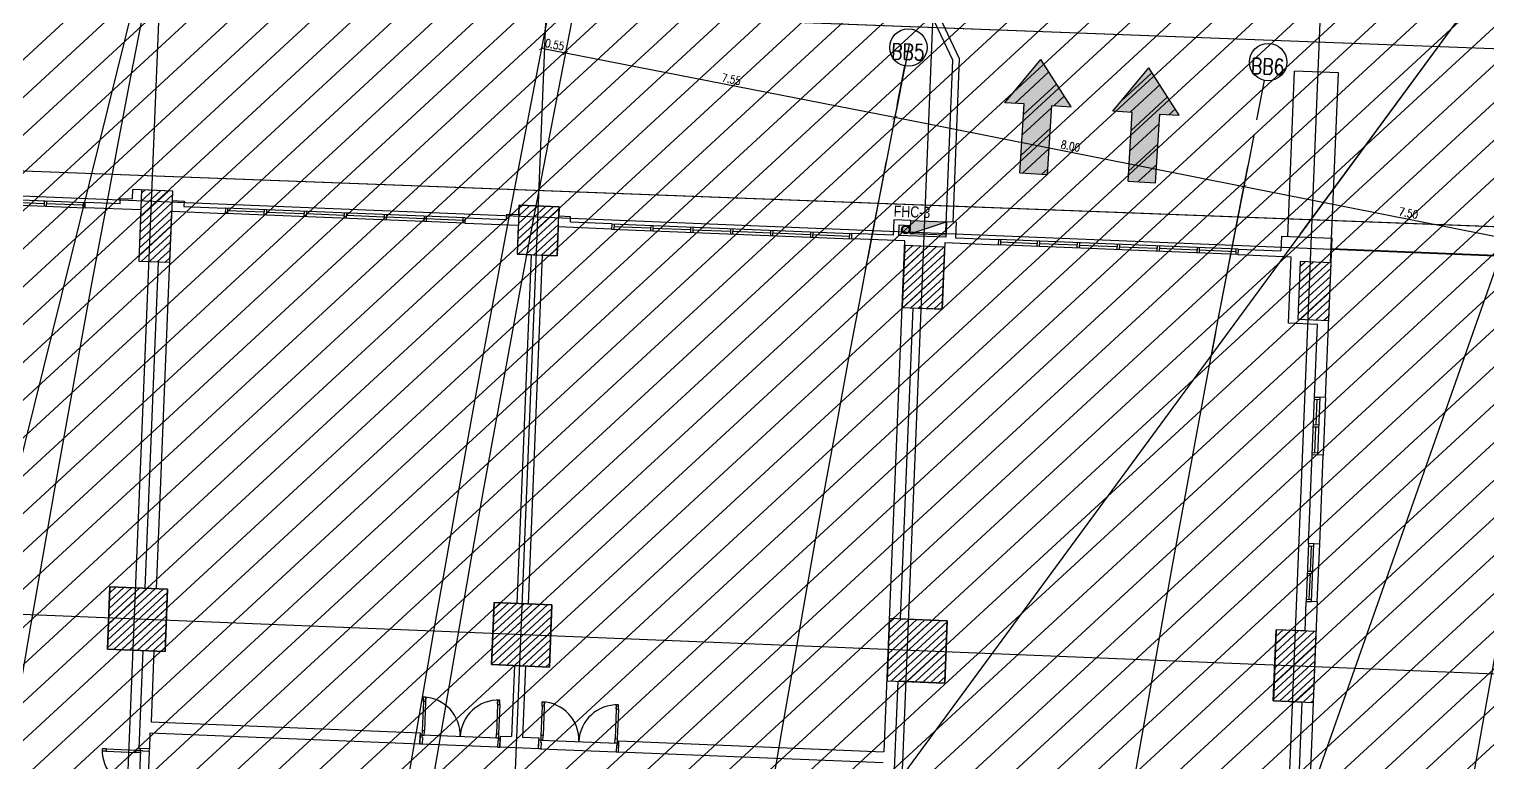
# Model space of a CAD drawing. Extents: x -678889171 to 586587, y -792238163 to 335485.
# Drawn here: x -678733608 to -678700801, y -791944754 to -791928249 of the extents above; entities that cross this region are included whole.
import ezdxf
from ezdxf.enums import TextEntityAlignment as Align

# ---------------------------------------------------------------- set-up
doc = ezdxf.new("R2010")
doc.units = 0
doc.header["$MEASUREMENT"] = 0
doc.layers.get('0').update_dxf_attribs({"color": 8})
for name, color, linetype in [('A-FLOR-PATT', 252, 'Continuous'), ('A-SITE-PATT', 252, 'Continuous'), ('A-WALL', 252, 'Continuous'), ('XR-Axis$0$A-GRID-LINE-OUT', 252, 'Continuous')]:
    doc.layers.add(name, color=color, linetype=linetype)
doc.layers.add('BASEMENT3 LAYOUT$0$HATCH2', color=252, linetype='Continuous', lineweight=15)
doc.styles.add('Ground floor Towers$0$$Bas01-Rname$0$EN-SC', font='swissc.ttf')
doc.styles.add('Ground floor Towers$0$$Bas01-Rname$0$EN-SCL', font='swisscl.ttf')
doc.styles.add('Ground floor Towers$0$04-Ground Floor$0$V2-lower ground$0$LEVEL  FOR LICENSE LOWER GR$0$$LG- LEVEL$0$AR-SR', font='sarb.shx')
doc.styles.add('MtXpl_Arial_Unicode_', font='ARIALUNI.ttf')
doc.styles.add('XR-Axis$0$MEDAD-E-TEXT', font='romans.shx', dxfattribs={"width": 0.8, "height": 1.8})
doc.styles.add('XR-Axis$0$MOD-E-TEXT', font='romans.shx', dxfattribs={"width": 0.8, "height": 1.8})

# ---------------------------------------------------------------- blocks, each defined once
blk = doc.blocks.new('A$C61C61320')
at = {"layer": 'BASEMENT3 LAYOUT$0$HATCH2'}
h = blk.add_hatch(dxfattribs=at)
h.set_pattern_fill('ANSI31', color=256, scale=5000, style=0)
h.set_pattern_definition([(45, (1320016.062358054, 343948.7931753235), (-441.9417382415922, 441.9417382415922), [])])
h.paths.add_polyline_path([(11086.00013759569, 20764.88754983409), (-87874.57371154218, 20764.88754983409), (-87874.57371154218, -14411.92520058152), (11086.00013759569, -14411.92520058152)])
blk = doc.blocks.new('XR-Axis$0$_ArchTick')
at = {"const_width": 0.15}
blk.add_lwpolyline([(-0.5, -0.5), (0.5, 0.5)], dxfattribs=at)
blk = doc.blocks.new('*U160')
blk.add_circle((0, 0), 4.2)
at = {"layer": 'XR-Axis$0$A-GRID-LINE-OUT'}
blk.add_line((-2.092128215239573, -13.03315002334426), (-0.6656771593944101, -4.146911371064082), dxfattribs=at)
at = {"style": 'XR-Axis$0$MEDAD-E-TEXT', "width": 0.8, "flags": 4}
for height, p in [(1.799999999999999, (-0.0692522248746208, 2.544295698152595)), (3.5, (-0.0692522248746208, -0.97607523254144))]:
    blk.add_attdef('00', text='', height=height, dxfattribs=at).set_placement(p, align=Align.MIDDLE_CENTER)
blk = doc.blocks.new('GR')
at = {"layer": 'A-FLOR-PATT'}
h = blk.add_hatch(color=256, dxfattribs=at)
h.dxf.hatch_style = 1
h.paths.add_polyline_path([(83455.89988363162, 257724.6690229774), (83021.43435676023, 257733.3443519771), (82990.39815498516, 256179.0332888067), (82368.1482864581, 256191.4582615495), (82399.18448829278, 257745.7693246305), (81964.7189614512, 257754.4446536601), (82730.70273694769, 258760.8659019172)])
h = blk.add_hatch(color=256, dxfattribs=at)
h.dxf.hatch_style = 1
h.paths.add_polyline_path([(85891.8259868063, 257634.1917123199), (85457.36045993492, 257642.8670413196), (85426.32425815985, 256088.5559781492), (84804.07438963279, 256100.980950892), (84835.11059146747, 257655.292013973), (84400.64506462589, 257663.9673430026), (85166.62884012237, 258670.3885912597)])
blk.add_hatch(color=256, dxfattribs=at).paths.add_polyline_path([(80757.35081215302, 255024.9173022599), (79957.35081215302, 255024.9173022599), (79957.35081215299, 254724.9173022599)])
for p, q in [((50170, 200055), (65898.1526684232, 276722.6189415882)), ((49525, 196905), (100317.2811657881, 272271.475170982)), ((88730, 255075), (100317.2811659119, 272271.4751711657)), ((62875, 225220), (62875, 268485)), ((71575, 225220), (71575, 268485)), ((71575, 226130), (71575, 268485)), ((80275, 225220), (80275, 268485)), ((80275, 226130), (80275, 268485)), ((88975, 226130), (88975, 268485)), ((80758.42958107695, 258663.5023633386), (78739.05603479249, 262519.073737392)), ((80908.42958107695, 258700.4062925953), (78871.93376043598, 262588.6690678949)), ((10247.36302900226, 259194.2449932595), (95967.49527089013, 259427.0335700692)), ((10248.88678863016, 259195.5343468651), (96062.7684324123, 259428.322321286)), ((72043.55231199053, 258468.5734402345), (71500.24148038567, 258554.0923035921)), ((80758.42958107694, 254796.1949433938), (80758.42958107695, 258663.5023633386)), ((80908.42958107694, 255024.9173022599), (80908.42958107695, 258700.4062925953)), ((81964.71896212175, 257754.4446525872), (82730.70273754373, 258760.8659009635)), ((81964.7189614512, 257754.4446536601), (82730.70273694769, 258760.8659019172)), ((82676.08809859176, 258689.1080715472), (82737.76089298866, 258750.7808659441)), ((83455.89988430217, 257724.6690220833), (82730.70273754373, 258760.8659009635)), ((83455.89988363162, 257724.6690229774), (82730.70273694769, 258760.8659019172)), ((84400.6450653188, 257663.9673434198), (85166.62884074077, 258670.3885917962)), ((84400.64506462589, 257663.9673430026), (85166.62884012237, 258670.3885912597)), ((84577.84155088749, 257896.7846875222), (85242.72111738198, 258561.6642540167)), ((85891.8259874992, 257634.1917129159), (85166.62884074077, 258670.3885917962)), ((85891.8259868063, 257634.1917123199), (85166.62884012237, 258670.3885912597)), ((88445.0000475676, 255006.1982146149), (88444.99999999997, 258731.1981928176)), ((89432.48888168938, 258731.1981928177), (88444.99999999997, 258731.1981928176)), ((89432.46127697424, 254455.809910474), (89432.4612769745, 258731.1981928177)), ((79505.84612534166, 257319.2735796748), (72043.87070016547, 258468.8068263949)), ((82186.01861433186, 257750.0257812339), (82922.62742544436, 258486.6345923463)), ((82394.46591267665, 257509.4602735252), (83107.49395790003, 258222.4883187485)), ((84786.33561385675, 257656.265944438), (85427.58764983765, 258297.5179804189)), ((83066.46365931496, 257732.44521411), (83292.3604903557, 257958.3420451508)), ((84826.97572749387, 257247.8932520216), (85612.45418229335, 258033.3717068211)), ((82399.18448897824, 257745.7693236768), (81964.71896212175, 257754.4446525872)), ((82399.18448829278, 257745.7693246305), (81964.7189614512, 257754.4446536601)), ((82368.14828726277, 256191.4582605362), (82399.18448897824, 257745.7693236768)), ((82368.1482864581, 256191.4582615495), (82399.18448829278, 257745.7693246305)), ((82385.31743108958, 257051.2989858846), (83020.49858127866, 257686.4801360737)), ((82990.39815578982, 256179.033287853), (83021.43435743079, 257733.3443510234)), ((82990.39815498516, 256179.0332888067), (83021.43435676023, 257733.3443519771)), ((83021.43435743079, 257733.3443510234), (83455.89988430217, 257724.6690220833)), ((83021.43435676023, 257733.3443519771), (83455.89988363162, 257724.6690229774)), ((84835.11059217528, 257655.2920145094), (84400.6450653188, 257663.9673434198)), ((84835.11059146747, 257655.292013973), (84400.64506462589, 257663.9673430026)), ((84804.0743904598, 256100.9809513688), (84835.11059217528, 257655.2920145094)), ((84804.07438963279, 256100.980950892), (84835.11059146747, 257655.292013973)), ((85426.32425898686, 256088.5559786856), (85457.36046062782, 257642.8670418561)), ((85426.32425815985, 256088.5559781492), (85457.36045993492, 257642.8670413196)), ((85457.36046062782, 257642.8670418561), (85891.8259874992, 257634.1917129159)), ((85457.36045993492, 257642.8670413196), (85891.8259868063, 257634.1917123199)), ((85666.78065882891, 257638.6853773032), (85797.32071474902, 257769.2254332233)), ((87409.96647175375, 256084.4107629102), (79505.84612534169, 257319.2735796749)), ((82376.16894950252, 256593.1376982441), (83011.35009971439, 257228.318848456)), ((84817.82724590681, 256789.7319643811), (85453.00839610441, 257424.9131145787)), ((84808.67876431975, 256331.5706767406), (85443.85991454014, 256966.751826961)), ((82422.41865696425, 256190.3745996524), (83002.2016181501, 256770.1575608382)), ((82862.64117941518, 256181.5843160499), (82993.05313658582, 256311.9962732205)), ((85022.73565647185, 256096.6147628392), (85434.71143297585, 256508.5905393432)), ((82368.14828726277, 256191.4582605362), (82990.39815578982, 256179.033287853)), ((82368.1482864581, 256191.4582615495), (82990.39815498516, 256179.0332888067)), ((84804.0743904598, 256100.9809513688), (85426.32425898686, 256088.5559786856)), ((84804.07438963279, 256100.980950892), (85426.32425815985, 256088.5559781492)), ((94819.72283039032, 254924.4489345985), (87409.96647175388, 256084.4107629109)), ((11156.56751948255, 255196.699353244), (93119.86647302075, 255419.2855674157)), ((11158.08562406938, 255197.9860199755), (93236.15672916308, 255420.6398325165)), ((63341.82022879092, 255006.1981774409, -1.882845108573377e-08), (62441.82022882628, 255006.1981908977, -1.882845108573377e-08)), ((62441.82022882628, 255006.1981908977), (62441.82022882628, 254796.1949437472)), ((62644.55543072449, 255005.3815689497), (62644.55543072449, 253405.3815689497)), ((63344.55543072449, 255005.3815689497), (62644.55543072449, 255005.3815689497)), ((62644.55543072452, 254932.4557332237), (62717.4812664506, 255005.3815689498)), ((62644.55543072452, 254755.6790379271), (62894.25796174724, 255005.3815689498)), ((62644.55543072452, 254578.9023426304), (63071.03465704387, 255005.3815689498)), ((62644.55543072452, 254402.1256473338), (63247.8113523405, 255005.3815689498)), ((62644.55543072452, 254225.3489520372), (63344.5554307244, 254925.348952037)), ((63341.82022879092, 255006.1981774409, -1.721584986934265e-08), (63341.82022886157, 254796.194943702, -1.721584986934265e-08)), ((63344.55543072449, 253405.3815689497), (63344.55543072449, 255005.3815689497)), ((71142.04091002235, 255006.1983641107, 1.115592905574716e-07), (72042.04090963528, 255006.1983611933, 2.547407242646091e-07)), ((71142.04090934503, 254796.194943747, -1.721584986934276e-08), (71142.04091002235, 255006.1983283335, -1.721584986934276e-08)), ((71144.77611148477, 255005.3815689497), (71144.77611148477, 253905.3815689497)), ((72044.77611148477, 255005.3815689497), (71144.77611148477, 255005.3815689497)), ((71144.77611148474, 254947.3950397453), (71202.76264068927, 255005.3815689498)), ((71144.77611148474, 254770.6183444487), (71379.5393359859, 255005.3815689498)), ((71144.77611148474, 254593.841649152), (71556.31603128253, 255005.3815689498)), ((71144.77611148474, 254417.0649538554), (71733.09272657917, 255005.3815689498)), ((71144.77611148485, 254240.2882585589), (71909.8694218758, 255005.3815689498)), ((71144.77611148485, 254063.5115632623), (72044.77611148474, 254963.5115632621)), ((72042.04090963528, 255006.1983611933), (72042.04090963528, 254796.194943747)), ((72044.77611148477, 253905.3815689497), (72044.77611148477, 255005.3815689497)), ((79574.023698793, 255024.9173022599), (79574.02370023947, 254676.1949418144)), ((79957.35081215302, 255024.9173022599), (79574.023698793, 255024.9173022599)), ((79957.35081215299, 254724.9173022599), (79957.35081215302, 255024.9173022599)), ((79957.35081215302, 255024.9173022599), (80757.35081215302, 255024.9173022599)), ((79957.35081215299, 254724.9173022599), (80757.35081215302, 255024.9173022599)), ((79958.4295824458, 254886.1983611933), (79958.4295824458, 255006.1983611933)), ((80757.35081215302, 255024.9173022599), (80757.35081215299, 254724.9173022599)), ((80980.49948199811, 255024.9173022599), (80758.42958244581, 255024.9173022599)), ((80758.42958244581, 255024.9173022599), (80758.42958244577, 254676.1949369015)), ((80980.49948199811, 255024.9173022599), (80980.49948055163, 254676.1914354324)), ((88305.37393539624, 255006.1982146149), (89442.48256979843, 255006.1982146149)), ((88305.37393539624, 255006.1982146149), (88305.37393676507, 254676.1929164229)), ((89442.48234666492, 251421.6426736019), (89442.48256979843, 255006.1982146149)), ((55991.70988990438, 254676.1929164223), (61390.58062278953, 254676.1929164001)), ((113290, 254755), (58315, 254755)), ((59616.70988990416, 254616.1929164075), (60466.70988990438, 254616.1929164039)), ((60466.70988990438, 254676.1929164039, -1.721584986934265e-08), (60466.70988990438, 254556.1947150967, -1.721584986934265e-08)), ((60516.70988990437, 254676.1929164037, -1.721584986934265e-08), (60516.70988990438, 254556.1947150967, -1.721584986934265e-08)), ((60516.70988990438, 254616.1929164037), (61340.58062278904, 254616.1929164004)), ((61340.58062278904, 254676.1929164004), (61340.58062278904, 254556.1929164073)), ((62173.58233823441, 254676.194943747), (61390.58078980212, 254676.194943747)), ((61390.58078980212, 254556.1949614153), (61390.58078980212, 254676.194943747)), ((62173.58233823441, 254676.194943747), (62173.58233773665, 254796.1949437472)), ((62173.58233773665, 254796.1949437472), (62441.82022882628, 254796.1949437472)), ((62644.55543072452, 254048.5722567405), (63344.5554307244, 254748.5722567404)), ((63341.82022886157, 254796.194943702), (63610.05811991592, 254796.1949437922)), ((63610.05811991592, 254796.1949437922), (63610.05811941817, 254676.1949418144)), ((63610.05811941817, 254676.1949418144), (64543.05966933467, 254676.1949456844)), ((64543.05966933467, 254676.1949456844), (64543.05966933467, 254556.1946927031)), ((69941.93056922888, 254676.1929164229), (64543.05983634372, 254676.1929164008)), ((64593.05983634422, 254676.192916401), (64593.05983634422, 254556.1929164079)), ((65416.93056922888, 254616.1929164043), (64593.05983634422, 254616.192916401)), ((65416.93056922888, 254676.1929164043, -1.721584986934265e-08), (65416.93056922888, 254556.1947150973, -1.721584986934265e-08)), ((65466.93056922888, 254676.1929164045, -1.721584986934265e-08), (65466.93056922888, 254556.1947150973, -1.721584986934265e-08)), ((66316.9305692291, 254616.1929164081), (65466.93056922887, 254616.1929164045)), ((66316.9305692291, 254676.1949286906, -1.80026764663243e-08), (66316.93056922908, 254556.1967273836, -1.80026764663243e-08)), ((66366.93056922908, 254676.1949286908, -1.80026764663243e-08), (66366.93056922908, 254556.1967273836, -1.80026764663243e-08)), ((67216.93056922879, 254616.1929164118), (66366.93056922908, 254616.1929164082)), ((67216.9305692288, 254676.1949286943), (67216.93056922879, 254556.1967273873)), ((67266.93056922879, 254676.1949286945), (67266.93056922879, 254556.1967273873)), ((68116.93056922879, 254616.1929164155), (67266.93056922879, 254616.192916412)), ((68116.9305692288, 254676.1929164225, 1.721584592373405e-08), (68116.93056922879, 254556.1947151155, 1.721584592373405e-08)), ((68166.93056922879, 254676.1929164227, 1.721584592373405e-08), (68166.93056922879, 254556.1947151155, 1.721584592373405e-08)), ((69016.93056922911, 254616.1929164192), (68166.93056922879, 254616.1929164157)), ((69016.93056922911, 254676.1949286906, -1.80026764663243e-08), (69016.9305692291, 254556.1967273836, -1.80026764663243e-08)), ((69066.9305692291, 254676.1949286908, -1.80026764663243e-08), (69066.9305692291, 254556.1967273836, -1.80026764663243e-08)), ((69891.93056922888, 254616.1929164227), (69066.9305692291, 254616.1929164194)), ((69891.93056922888, 254676.1929164227, -1.721584986934265e-08), (69891.93056922888, 254556.1947150973, -1.721584986934265e-08)), ((69940.80146912788, 254676.1952462045), (70873.80301941675, 254676.1952500746)), ((69940.80146912788, 254676.1952462045), (69940.80146912788, 254556.1947150926)), ((70873.80301941675, 254676.1952500745), (70873.80301941675, 254796.194943747)), ((70873.80301941675, 254796.194943747), (71142.04090934503, 254796.194943747)), ((71163.42281246907, 253905.3815689498), (72044.77611148474, 254786.7348679655)), ((71340.1995077657, 253905.3815689498), (72044.77611148474, 254609.9581726689)), ((72310.27880024089, 254796.194943747), (72042.04090963528, 254796.194943747)), ((72310.27880024089, 254676.1952500745), (72310.27880024089, 254796.194943747)), ((73243.28035052976, 254676.1952462045), (72310.27880024089, 254676.1952500746)), ((73242.15125042877, 254676.1929164229), (78641.02198331393, 254676.1929164008)), ((73243.28035052976, 254676.1952462045), (73243.28035052976, 254556.1947150926)), ((73292.15125042877, 254676.1929164227, -1.721584986934265e-08), (73292.15125042877, 254556.1947150973, -1.721584986934265e-08)), ((73292.15125042877, 254616.1929164227), (74117.15125042855, 254616.1929164194)), ((74117.15125042855, 254676.1949286908, -1.80026764663243e-08), (74117.15125042855, 254556.1967273836, -1.80026764663243e-08)), ((74167.15125042853, 254676.1949286906, -1.80026764663243e-08), (74167.15125042855, 254556.1967273836, -1.80026764663243e-08)), ((74167.15125042853, 254616.1929164192), (75017.15125042885, 254616.1929164157)), ((75017.15125042885, 254676.1929164227, 1.721584592373405e-08), (75017.15125042885, 254556.1947151155, 1.721584592373405e-08)), ((75067.15125042884, 254676.1929164225, 1.721584592373405e-08), (75067.15125042885, 254556.1947151155, 1.721584592373405e-08)), ((75067.15125042885, 254616.1929164155), (75917.15125042885, 254616.192916412)), ((75917.15125042885, 254676.1949286945), (75917.15125042885, 254556.1967273873)), ((75967.15125042884, 254676.1949286943), (75967.15125042885, 254556.1967273873)), ((75967.15125042885, 254616.1929164118), (76817.15125042856, 254616.1929164082)), ((76817.15125042856, 254676.1949286908, -1.80026764663243e-08), (76817.15125042856, 254556.1967273836, -1.80026764663243e-08)), ((76867.15125042855, 254676.1949286906, -1.80026764663243e-08), (76867.15125042856, 254556.1967273836, -1.80026764663243e-08)), ((76867.15125042855, 254616.1929164081), (77717.15125042878, 254616.1929164045)), ((77717.15125042877, 254676.1929164045, -1.721584986934265e-08), (77717.15125042877, 254556.1947150973, -1.721584986934265e-08)), ((77767.15125042875, 254676.1929164043, -1.721584986934265e-08), (77767.15125042877, 254556.1947150973, -1.721584986934265e-08)), ((77767.15125042877, 254616.1929164043), (78591.02198331343, 254616.192916401)), ((78591.02198331343, 254676.192916401), (78591.02198331343, 254556.1929164079)), ((79574.02370023947, 254676.1949418145), (78641.02215032297, 254676.1949456844)), ((78641.02215032297, 254676.1949456844), (78641.02215032297, 254556.1914404151)), ((79694.02369929074, 254904.9173022599), (79694.02370023947, 254676.1949413166)), ((79957.35081215302, 254904.9173022599), (79694.02369929074, 254904.9173022599)), ((80758.42958244577, 254676.1949369015), (79694.02370023946, 254676.1949413167)), ((80757.35081215299, 254724.9173022599), (79957.35081215299, 254724.9173022599)), ((80980.49948055163, 254676.1914354324), (81943.50117520624, 254676.1914354324)), ((81943.50117520624, 254676.1949456844), (81943.50117520624, 254556.1914354324)), ((87342.37207510044, 254676.1929164229), (81943.50134221528, 254676.1929164008)), ((81993.50134221578, 254676.192916401), (81993.50134221578, 254556.1929164079)), ((82817.37207510044, 254616.1929164043), (81993.50134221578, 254616.192916401)), ((82817.37207510046, 254676.1929164043, -1.721584986934265e-08), (82817.37207510044, 254556.1947150973, -1.721584986934265e-08)), ((82867.37207510044, 254676.1929164045, -1.721584986934265e-08), (82867.37207510044, 254556.1947150973, -1.721584986934265e-08)), ((83717.37207510066, 254616.1929164081), (82867.37207510043, 254616.1929164045)), ((83717.37207510066, 254676.1949286906, -1.80026764663243e-08), (83717.37207510065, 254556.1967273836, -1.80026764663243e-08)), ((83767.37207510065, 254676.1949286908, -1.80026764663243e-08), (83767.37207510065, 254556.1967273836, -1.80026764663243e-08)), ((84617.37207510036, 254616.1929164118), (83767.37207510065, 254616.1929164082)), ((84617.37207510037, 254676.1949286943), (84617.37207510036, 254556.1967273873)), ((84667.37207510036, 254676.1949286945), (84667.37207510036, 254556.1967273873)), ((85517.37207510036, 254616.1929164155), (84667.37207510036, 254616.192916412)), ((85517.37207510037, 254676.1929164225, 1.721584592373405e-08), (85517.37207510036, 254556.1947151155, 1.721584592373405e-08)), ((85567.37207510036, 254676.1929164227, 1.721584592373405e-08), (85567.37207510036, 254556.1947151155, 1.721584592373405e-08)), ((86417.37207510068, 254616.1929164192), (85567.37207510036, 254616.1929164157)), ((86417.37207510068, 254676.1949286906, -1.80026764663243e-08), (86417.37207510066, 254556.1967273836, -1.80026764663243e-08)), ((86467.37207510066, 254676.1949286908, -1.80026764663243e-08), (86467.37207510066, 254556.1967273836, -1.80026764663243e-08)), ((87292.37207510044, 254616.1929164227), (86467.37207510066, 254616.1929164194)), ((87292.37207510044, 254676.1929164227, -1.721584986934265e-08), (87292.37207510044, 254556.1947150973, -1.721584986934265e-08)), ((87341.24297499945, 254676.1952462045), (87341.24297499945, 254556.1947150926)), ((87341.24297499945, 254676.1929164229), (88305.37393676507, 254676.1929164229)), ((89431.88234956021, 242368.9673087317), (93238.07145948024, 254768.9673087317)), ((97206.1877329709, 254768.9673087317), (89432.05607612524, 254768.9673087317)), ((55991.70988990388, 254556.1929164223), (61390.58062278904, 254556.1929164001)), ((62644.55543072447, 254556.1949614153, -1.884176803505577e-08), (61390.58078980212, 254556.1949614153)), ((62644.55543072452, 253871.7955614439), (63344.5554307244, 254571.7955614438)), ((62644.55543072447, 254556.1949614153, -1.884176803505577e-08), (62644.55543072447, 253405.3815689497)), ((62644.55543072452, 253695.0188661473), (63344.5554307244, 254395.0188661471)), ((63341.82022926197, 246056.1981928076, -1.721584986934265e-08), (63341.82022895737, 254556.1946877204, -1.721584986934265e-08)), ((63341.82022895737, 254556.1946877204, -1.721584986932666e-08), (64543.05966933467, 254556.1946927031, -1.721584986932666e-08)), ((69941.93056922937, 254556.1929164229), (64543.05983634422, 254556.1929164008)), ((69940.80146912788, 254556.1947150926, -1.721584986934022e-08), (71142.04091059699, 254556.1947200753, -1.721584986934022e-08)), ((71142.04091059699, 254556.1947200753, -1.721584986934265e-08), (71142.04090963528, 253905.3815689497, -1.721584986934265e-08)), ((71516.97620306234, 253905.3815689498), (72044.77611148485, 254433.1814773724)), ((72042.04090963531, 254556.1952511872), (72042.04090963528, 253905.3815689497)), ((73243.28035003202, 254556.1952462045), (72042.04090963531, 254556.1952511872)), ((73242.15125042827, 254556.1929164229), (78641.02198331343, 254556.1929164008)), ((79842.26159039559, 254556.1914354324), (78641.02215032297, 254556.1914404151)), ((79842.26159039559, 243056.1926202822), (79842.26159039559, 254556.1914354324)), ((79844.99679224505, 254454.9906123439), (79844.99679224505, 253054.9906123439)), ((80744.99679224505, 254454.9906123439), (79844.99679224505, 254454.9906123439)), ((79844.99679224507, 254278.450869784), (80021.5365348052, 254454.9906123441)), ((79844.99679224507, 254101.6741744874), (80198.31323010183, 254454.9906123441)), ((79844.99679224496, 253924.8974791906), (80375.08992539847, 254454.9906123441)), ((79844.99679224496, 253748.120783894), (80551.8666206951, 254454.9906123441)), ((79844.99679224496, 253571.3440885973), (80728.64331599174, 254454.9906123441)), ((79844.99679224496, 253394.5673933007), (80744.99679224507, 254294.5673933008)), ((80742.26159039556, 254556.1914354324), (80742.26159039556, 253055.8072362121)), ((80742.26159039556, 254556.1914354324), (81943.50117520624, 254556.1914354324)), ((80744.99679224505, 253054.9906123439), (80744.99679224505, 254454.9906123439)), ((87342.37207510094, 254556.1929164229), (81943.50134221578, 254556.1929164008)), ((87341.24297499945, 254556.1929164229), (88542.4822711559, 254556.1929164229)), ((88542.4822711559, 253055.8099104739), (88542.4822711559, 254556.1929164229)), ((88745.21747300538, 254454.9932866059), (88745.21747300538, 253154.9932866059)), ((89445.21747300538, 254454.9932866059), (88745.21747300538, 254454.9932866059)), ((88745.21747300541, 254339.8367857124), (88860.37397389906, 254454.993286606)), ((88745.21747300541, 254163.0600904158), (89037.15066919569, 254454.993286606)), ((88745.21747300541, 253986.2833951191), (89213.92736449232, 254454.993286606)), ((88745.21747300541, 253809.5066998225), (89390.70405978896, 254454.993286606)), ((88745.21747300541, 253632.7300045259), (89445.2174730053, 254332.7300045257)), ((89445.21747300538, 253154.9932866059), (89445.21747300538, 254454.9932866059)), ((62644.55543072452, 253518.2421708506), (63344.5554307244, 254218.2421708505)), ((62708.47152412031, 253405.3815689498), (63344.5554307244, 254041.4654755539)), ((71693.75289835897, 253905.3815689498), (72044.77611148485, 254256.4047820757)), ((71870.5295936556, 253905.3815689498), (72044.77611148485, 254079.6280867791)), ((79844.99679224496, 253217.7906980041), (80744.99679224507, 254117.7906980042)), ((79858.97340188164, 253054.9906123441), (80744.99679224507, 253941.0140027076)), ((88745.21747300541, 253455.9533092292), (89445.2174730053, 254155.9533092291)), ((88745.21747300541, 253279.1766139326), (89445.2174730053, 253979.1766139325)), ((62885.24821941694, 253405.3815689498), (63344.5554307244, 253864.6887802572)), ((63062.02491471358, 253405.3815689498), (63344.5554307244, 253687.9120849606)), ((71456.04088331158, 253905.3815689497), (71142.04090963528, 253905.3815689497)), ((71144.77611148477, 253905.3815689497), (72044.77611148477, 253905.3815689497)), ((71456.04088331158, 253905.3815689497), (71456.04088331155, 246056.1981928076)), ((71706.04088331158, 253905.3815689497), (71706.04088331155, 246056.1981928044)), ((72042.04090963528, 253905.3815689497), (71706.04088331158, 253905.3815689497)), ((80035.75009717827, 253054.9906123441), (80744.99679224507, 253764.2373074109)), ((88797.8108409755, 253154.993286606), (89445.2174730053, 253802.3999186358)), ((88974.58753627213, 253154.993286606), (89445.2174730053, 253625.6232233392)), ((62644.55543072449, 253405.3815689497), (63344.55543072449, 253405.3815689497)), ((62644.55543072447, 253405.3815689497), (63091.82022899861, 253405.3815693129, 7.79984975844001e-09)), ((63091.82022926197, 246056.1981927987, -1.721584986934276e-08), (63091.82022899861, 253405.3815693129, -1.721584986934233e-08)), ((63238.80161001021, 253405.3815689498), (63344.5554307244, 253511.135389664)), ((80212.52679247502, 253054.9906123441), (80744.99679224519, 253587.4606121142)), ((80389.30348777154, 253054.9906123439), (80744.99679224519, 253410.6839168176)), ((89151.36423156888, 253154.9932866062), (89445.2174730053, 253448.8465280426)), ((79844.99679224505, 253054.9906123439), (80744.99679224505, 253054.9906123439)), ((80092.26159039559, 246055.3783166111), (80092.26159039559, 253055.8072420402)), ((80742.26159039556, 253055.8072362121), (80092.26159039559, 253055.8072420402)), ((80566.08018306817, 253054.9906123439), (80744.99679224519, 253233.907221521)), ((80742.85687836481, 253054.9906123439), (80744.99679224519, 253057.1305262243)), ((89192.48239326681, 253055.8099104739), (88542.4822711559, 253055.8099104739)), ((88745.21747300538, 253154.9932866059), (89445.21747300538, 253154.9932866059)), ((89192.48233564889, 251421.6426736019), (89192.48239326681, 253055.8099104739)), ((89328.14092686551, 253154.9932866062), (89445.2174730053, 253272.0698327459)), ((89442.48240148593, 251421.6426736019), (89192.48227136275, 251421.6426736019)), ((89192.48228128736, 250121.6426735987), (89192.48228128706, 251421.6426735986)), ((89192.48228128706, 251421.6426735986), (89312.48228128706, 251421.6426735986)), ((89192.72037334742, 251371.6426735986), (89312.48228128706, 251371.6426735986)), ((89252.60132731723, 250796.6426735986), (89252.60132731723, 251371.6426735986)), ((89312.48228128706, 251421.6426735986), (89312.48228128736, 250121.6426735987)), ((89442.48228668087, 251421.6426735987), (89442.48228128802, 250121.6426735987)), ((89312.48228128722, 250796.6426735986), (89192.48228128722, 250796.6426735986)), ((89312.48228128722, 250746.6426735986), (89192.48228128722, 250746.6426735986)), ((89252.60132731723, 250171.6426735986), (89252.60132731723, 250746.6426735986)), ((89192.48228128735, 250171.6426735986), (89312.48228128706, 250171.6426735986)), ((89192.48228600698, 248121.6424616131), (89192.48230150955, 250121.6426736019)), ((89442.48235304863, 250121.6426736019), (89192.48227115539, 250121.6426736018)), ((89312.48228128736, 250121.6426735987), (89192.48228128736, 250121.6426735987)), ((89442.48225918092, 248121.6424616131), (89442.48228655064, 250121.6426736019)), ((89442.48240594537, 248121.6424616131), (89192.48227582219, 248121.6424616131)), ((89192.48227924255, 248121.6424616099), (89192.48227924225, 246821.6424616099)), ((89312.48227924255, 248121.6424616099), (89192.48227924255, 248121.6424616099)), ((89192.48227924254, 248071.6424616099), (89312.48227924225, 248071.6424616099)), ((89252.60132527242, 248071.6424616099), (89252.60132527242, 247496.6424616099)), ((89312.48227924225, 246821.6424616099), (89312.48227924255, 248121.6424616099)), ((89442.48228463606, 246821.6424616098), (89442.48227924321, 248121.6424616098)), ((89312.48227924241, 247496.6424616099), (89192.48227924241, 247496.6424616099)), ((89312.48227924241, 247446.6424616099), (89192.48227924241, 247446.6424616099)), ((89252.60132527242, 247446.6424616099), (89252.60132527242, 246871.6424616099)), ((89192.48228454684, 246156.1949141557), (89192.48228970492, 246821.6424799869)), ((89442.48235771546, 246821.6424799869), (89192.48227582221, 246821.6424799869)), ((89192.48227924225, 246821.6424616099), (89312.48227924225, 246821.6424616099)), ((89192.72037130261, 246871.6424616099), (89312.48227924225, 246871.6424616099)), ((89442.4822361946, 246821.6426740168), (89442.48251025495, 241521.6426740169)), ((89192.48228454684, 246156.1949141557), (88542.48227115591, 246156.1949141557)), ((88542.4822711559, 244555.3782902882), (88542.48227115591, 246156.1949141557)), ((88545.21747300538, 246155.3782902882), (88545.21747300538, 244555.3782902882)), ((89445.21747300538, 246155.3782902882), (88545.21747300538, 246155.3782902882)), ((88545.21747300541, 246008.1088020671), (88692.48696122668, 246155.3782902883)), ((88545.21747300541, 245831.3321067704), (88869.26365652331, 246155.3782902883)), ((88545.21747300541, 245654.5554114738), (89046.04035181995, 246155.3782902883)), ((88545.2174730053, 245477.778716177), (89222.81704711658, 246155.3782902883)), ((88545.2174730053, 245301.0020208804), (89399.59374241321, 246155.3782902883)), ((89445.21747300538, 244555.3782902882), (89445.21747300538, 246155.3782902882)), ((62294.55543072261, 246055.3815689394), (63594.54518241483, 246055.3910850855)), ((62294.55543072263, 246055.3815689394), (62294.55543072263, 244655.3815689394)), ((63594.55543072263, 246055.3815689394), (62294.55543072263, 246055.3815689394)), ((62294.55543072266, 245920.3976636866), (62429.53933597577, 246055.3815689397)), ((62294.55543072266, 245743.62096839), (62606.31603127241, 246055.3815689397)), ((62294.55543072266, 245566.8442730933), (62783.09272656904, 246055.3815689397)), ((62294.55543072266, 245390.0675777967), (62959.86942186567, 246055.3815689397)), ((62294.55543072266, 245213.2908825001), (63136.64611716231, 246055.3815689397)), ((62294.55543072266, 245036.5141872034), (63313.42281245883, 246055.3815689396)), ((62294.55543072266, 244859.7374919068), (63490.19950775546, 246055.3815689396)), ((62294.56567903039, 244655.3720527933), (62294.55543072261, 246055.3815689394)), ((62294.55543072266, 244682.9607966102), (63594.55543072266, 245982.9607966102)), ((62443.75289834873, 244655.3815689396), (63594.55543072266, 245806.1841013135)), ((63594.54518241483, 246055.3910850855), (63594.55543072261, 244655.3815689394)), ((63594.55543072263, 244655.3815689394), (63594.55543072263, 246055.3815689394)), ((70944.7760851611, 246055.3815689366), (72244.76583685332, 246055.3910850827)), ((70944.77608516111, 246055.3815689366), (70944.77608516111, 244655.3815689366)), ((72244.77608516111, 246055.3815689366), (70944.77608516111, 246055.3815689366)), ((70944.77608516102, 245908.5602485898), (71091.59740550793, 246055.3815689367)), ((70944.77608516102, 245731.7835532932), (71268.37410080456, 246055.3815689367)), ((70944.77608516102, 245555.0068579966), (71445.1507961012, 246055.3815689367)), ((70944.77608516102, 245378.2301626999), (71621.92749139783, 246055.3815689367)), ((70944.77608516102, 245201.4534674033), (71798.70418669446, 246055.3815689367)), ((70944.77608516102, 245024.6767721067), (71975.4808819911, 246055.3815689367)), ((70944.77608516114, 244847.9000768102), (72152.25757728773, 246055.3815689367)), ((70944.78633346887, 244655.3720527905), (70944.7760851611, 246055.3815689366)), ((70944.77608516114, 244671.1233815135), (72244.77608516114, 245971.1233815135)), ((71105.810967881, 244655.3815689367), (72244.77608516114, 245794.3466862169)), ((72244.76583685332, 246055.3910850827), (72244.7760851611, 244655.3815689366)), ((72244.77608516111, 244655.3815689366), (72244.77608516111, 246055.3815689366)), ((79844.99679224505, 246055.3783166111), (79844.99679224505, 244655.3783166111)), ((81144.99679224505, 246055.3783166111), (79844.99679224505, 246055.3783166111)), ((79844.99679224496, 245969.9461908419), (79930.42891801428, 246055.3783166112)), ((79844.99679224496, 245793.1694955453), (80107.20561331091, 246055.3783166112)), ((79844.99679224496, 245616.3928002486), (80283.98230860755, 246055.3783166112)), ((79844.99679224496, 245439.6161049519), (80460.75900390418, 246055.3783166112)), ((79844.99679224496, 245262.8394096553), (80637.53569920082, 246055.3783166112)), ((79844.99679224496, 245086.0627143587), (80814.31239449745, 246055.3783166112)), ((79844.99679224496, 244909.286019062), (80991.08908979408, 246055.3783166112)), ((79844.99679224496, 244732.5093237654), (81144.99679224507, 246032.5093237655)), ((79944.64248038747, 244655.3783166113), (81144.99679224507, 245855.7326284689)), ((80092.26159039559, 246055.3783166111), (81144.99679224503, 246055.3783166111)), ((81144.99679224505, 244655.3783166111), (81144.99679224505, 246055.3783166111)), ((81144.99679224503, 246055.3783166111), (81144.99679224503, 244655.3783166111)), ((88545.2174730053, 245124.2253255838), (89445.21747300541, 246024.2253255839)), ((88545.2174730053, 244947.4486302871), (89445.21747300541, 245847.4486302873)), ((62620.52959364536, 244655.3815689396), (63594.55543072266, 245629.4074060169)), ((62797.306288942, 244655.3815689396), (63594.55543072266, 245452.6307107203)), ((71282.58766317763, 244655.3815689367), (72244.77608516114, 245617.5699909203)), ((71459.36435847427, 244655.3815689367), (72244.77608516114, 245440.7932956236)), ((80121.4191756841, 244655.3783166113), (81144.99679224507, 245678.9559331723)), ((80298.19587098074, 244655.3783166113), (81144.99679224507, 245502.1792378756)), ((88545.21747300541, 244770.6719349906), (89445.21747300541, 245670.6719349906)), ((88545.21747300541, 244593.895239694), (89445.21747300541, 245493.895239694)), ((113290, 245355), (58315, 245355)), ((62974.08298423863, 244655.3815689396), (63594.55543072266, 245275.8540154236)), ((63150.85967953526, 244655.3815689396), (63594.55543072266, 245099.077320127)), ((71636.1410537709, 244655.3815689367), (72244.77608516114, 245264.016600327)), ((71812.91774906765, 244655.3815689367), (72244.77608516125, 245087.2399050303)), ((80474.97256627737, 244655.3783166113), (81144.99679224507, 245325.402542579)), ((80651.74926157389, 244655.3783166112), (81144.99679224507, 245148.6258472824)), ((88683.47721889627, 244555.3782902882), (89445.2174730053, 245317.1185443972)), ((88860.2539141929, 244555.3782902882), (89445.2174730053, 245140.3418491006)), ((63327.6363748319, 244655.3815689396), (63594.55543072266, 244922.3006248304)), ((63504.41307012853, 244655.3815689396), (63594.55543072266, 244745.5239295337)), ((71989.69444436429, 244655.3815689367), (72244.77608516114, 244910.4632097335)), ((80828.52595687052, 244655.3783166112), (81144.99679224507, 244971.8491519857)), ((81005.30265216716, 244655.3783166112), (81144.99679224507, 244795.0724566891)), ((89037.03060948965, 244555.3782902883), (89445.2174730053, 244963.565153804)), ((89213.80730478629, 244555.3782902883), (89445.2174730053, 244786.7884585073)), ((62294.55543072263, 244655.3815689394), (63594.55543072263, 244655.3815689394)), ((63594.55543072261, 244655.3815689394), (62294.56567903039, 244655.3720527933)), ((63091.82022926197, 244656.1981928076), (63091.82022926197, 242449.3995262535)), ((63341.82022926197, 244656.1981928076), (63341.82022926197, 243056.1981783733)), ((70944.77608516111, 244655.3815689366), (72244.77608516111, 244655.3815689366)), ((72244.7760851611, 244655.3815689366), (70944.78633346887, 244655.3720527905)), ((71456.04088331154, 244656.1981928076), (71456.04088331154, 243056.1981928078)), ((71706.04088331154, 244656.1981928044), (71706.04088331154, 243056.1981928078)), ((72166.47113966104, 244655.3815689368), (72244.77608516114, 244733.6865144369)), ((79844.99679224505, 244655.3783166111), (81144.99679224505, 244655.3783166111)), ((80092.26148098246, 242478.4492881825), (80092.26220799744, 244656.1981928044)), ((81144.99679224503, 244655.3783166111), (80092.26220772373, 244655.3783166111)), ((89192.4823345207, 244555.3782902882), (88542.4822711559, 244555.3782902882)), ((88545.21747300538, 244555.3782902882), (89445.21747300538, 244555.3782902882)), ((89192.48222755642, 241521.6426740169, -1.604832221031521e-08), (89192.4823345207, 244555.3782902882, -1.604832221031521e-08)), ((89390.58400008292, 244555.3782902883), (89445.21747300541, 244610.0117632108)), ((69443.58395022628, 243766.1981704008), (69443.58395022628, 243866.1981704008)), ((69443.58395022628, 243866.1981704008), (69493.58395022628, 243866.1981704008)), ((69493.58395022628, 243766.1981704008), (69443.58395022628, 243766.1981704008)), ((69443.5839502263, 243766.1981704008), (69443.5839502263, 243106.1981704008)), ((69493.58395022628, 243866.1981704008), (69493.58395022628, 243779.1981704008)), ((69493.58395022628, 243779.1981704008), (69493.58395022628, 243866.1981704008)), ((69493.58395022628, 243866.1981704008), (69493.58395022628, 243766.1981704008)), ((69493.5839502263, 243766.1981704008), (69493.5839502263, 243106.1981704008)), ((71163.58395022631, 243866.1981704008), (71113.58395022631, 243866.1981704008)), ((71113.58395022631, 243866.1981704008), (71113.58395022631, 243779.1981704008)), ((71113.58395022631, 243779.1981704008), (71113.58395022631, 243866.1981704008)), ((71113.58395022631, 243866.1981704008), (71113.58395022631, 243766.1981704008)), ((71113.58395022631, 243766.1981704008), (71163.58395022631, 243766.1981704008)), ((71113.5839502263, 243766.1981704008), (71113.5839502263, 243106.1981704008)), ((71163.58395022631, 243766.1981704008), (71163.58395022631, 243866.1981704008)), ((71163.58395022631, 243766.1981704008), (71163.5839502263, 243106.1981704008)), ((72115.348095758, 243766.1981704008), (72115.348095758, 243866.1981704008)), ((72115.348095758, 243866.1981704008), (72165.348095758, 243866.1981704008)), ((72165.348095758, 243766.1981704008), (72115.348095758, 243766.1981704008)), ((72115.348095758, 243766.1981704008), (72115.34809575802, 243106.1981704008)), ((72165.348095758, 243866.1981704008), (72165.348095758, 243779.1981704008)), ((72165.348095758, 243779.1981704008), (72165.348095758, 243866.1981704008)), ((72165.348095758, 243866.1981704008), (72165.348095758, 243766.1981704008)), ((72165.34809575802, 243766.1981704008), (72165.34809575802, 243106.1981704008)), ((73835.34809575803, 243866.1981704008), (73785.34809575803, 243866.1981704008)), ((73785.34809575803, 243866.1981704008), (73785.34809575803, 243779.1981704008)), ((73785.34809575803, 243779.1981704008), (73785.34809575803, 243866.1981704008)), ((73785.34809575803, 243866.1981704008), (73785.34809575803, 243766.1981704008)), ((73785.34809575803, 243766.1981704008), (73835.34809575803, 243766.1981704008)), ((73785.34809575802, 243766.1981704008), (73785.34809575802, 243106.1981704008)), ((73835.34809575803, 243766.1981704008), (73835.34809575803, 243866.1981704008)), ((73835.34809575802, 243766.1981704008), (73835.34809575802, 243106.1981704008)), ((69493.5839502263, 243106.1981704008), (69443.5839502263, 243106.1981704008)), ((69443.5839502263, 243106.1981704008), (69443.5839502263, 243006.1981704008)), ((69493.5839502263, 243093.1981704008), (69493.5839502263, 243106.1981704008)), ((71113.5839502263, 243106.1981704008), (71163.5839502263, 243106.1981704008)), ((71113.5839502263, 243093.1981704008), (71113.5839502263, 243106.1981704008)), ((71163.5839502263, 243106.1981704008), (71163.5839502263, 243006.1981704008)), ((72165.34809575802, 243106.1981704008), (72115.34809575802, 243106.1981704008)), ((72115.34809575802, 243106.1981704008), (72115.34809575802, 243006.1981704008)), ((72165.34809575802, 243093.1981704008), (72165.34809575802, 243106.1981704008)), ((73785.34809575802, 243106.1981704008), (73835.34809575802, 243106.1981704008)), ((73785.34809575802, 243093.1981704008), (73785.34809575802, 243106.1981704008)), ((73835.34809575802, 243106.1981704008), (73835.34809575802, 243006.1981704008)), ((69403.5839502263, 242806.1981919827), (63328.81697654826, 242806.1981776423)), ((63328.81697654826, 242806.1981776423), (63328.81698648195, 242449.3995262535)), ((63341.82022926197, 243056.1981776731), (69403.5839502263, 243056.1981919827)), ((69403.5839502263, 243056.1981919827), (69403.5839502263, 242806.1981919827)), ((69403.5839502263, 242806.1981704008), (69403.58395022631, 243006.1981704008)), ((69443.58395022631, 243006.1981704008), (69403.58395022631, 243006.1981704008)), ((69453.58395022631, 242806.1981704008), (69403.5839502263, 242806.1981704008)), ((69443.58395022631, 243006.1981704008), (69443.58395022631, 242956.1981704008)), ((69443.5839502263, 243006.1981704008), (69493.5839502263, 243006.1981704008)), ((71163.5839502263, 243006.1981704008), (69443.5839502263, 243006.1981704008)), ((69443.58395022631, 242956.1981704008), (69453.58395022631, 242956.1981704008)), ((69453.58395022631, 242956.1981704008), (69453.58395022631, 242806.1981704008)), ((71153.58395022628, 242806.1981704008), (69453.58395022631, 242806.1981704008)), ((69493.5839502263, 243006.1981704008), (69493.5839502263, 243093.1981704008)), ((71113.5839502263, 243006.1981704008), (71113.5839502263, 243093.1981704008)), ((71163.5839502263, 243006.1981704008), (71113.5839502263, 243006.1981704008)), ((71163.5839502263, 242956.1981704008), (71153.5839502263, 242956.1981704008)), ((71153.5839502263, 242956.1981704008), (71153.58395022628, 242806.1981704008)), ((71153.58395022628, 242806.1981704008), (71203.5839502263, 242806.1981704008)), ((71163.5839502263, 243006.1981704008), (71163.5839502263, 242956.1981704008)), ((71163.5839502263, 243006.1981704008), (71203.5839502263, 243006.1981704008)), ((71203.5839502263, 243056.1981928078), (71203.5839502263, 242806.1981928078)), ((71203.5839502263, 243056.1981928078), (71456.04088331154, 243056.1981928078)), ((71203.5839502263, 242806.1981704008), (71203.5839502263, 243006.1981704008)), ((72075.348095758, 242806.1981928078), (71203.5839502263, 242806.1981928078)), ((71706.04088331154, 243056.1981928078), (72075.34809575799, 243056.1981928078)), ((72075.34809575799, 242806.1981928078), (72075.34809575799, 243056.1981928078)), ((72075.34809575802, 242806.1981704008), (72075.34809575802, 243006.1981704008)), ((72115.34809575802, 243006.1981704008), (72075.34809575802, 243006.1981704008)), ((72125.34809575803, 242806.1981704008), (72075.34809575802, 242806.1981704008)), ((72115.34809575802, 243006.1981704008), (72115.34809575802, 242956.1981704008)), ((72115.34809575802, 243006.1981704008), (72165.34809575802, 243006.1981704008)), ((72115.34809575802, 243006.1981704008), (73835.34809575802, 243006.1981704008)), ((72115.34809575802, 242956.1981704008), (72125.34809575802, 242956.1981704008)), ((72125.34809575802, 242956.1981704008), (72125.34809575803, 242806.1981704008)), ((72125.34809575803, 242806.1981704008), (73825.348095758, 242806.1981704008)), ((72165.34809575802, 243006.1981704008), (72165.34809575802, 243093.1981704008)), ((73785.34809575802, 243006.1981704008), (73785.34809575802, 243093.1981704008)), ((73835.34809575802, 243006.1981704008), (73785.34809575802, 243006.1981704008)), ((73825.348095758, 242956.1981704008), (73825.348095758, 242806.1981704008)), ((73835.348095758, 242956.1981704008), (73825.348095758, 242956.1981704008)), ((73825.348095758, 242806.1981704008), (73875.34809575802, 242806.1981704008)), ((73835.348095758, 243006.1981704008), (73835.348095758, 242956.1981704008)), ((73835.348095758, 243006.1981704008), (73875.348095758, 243006.1981704008)), ((73875.34809575802, 242806.1981779484), (73875.34809575802, 243056.198177586)), ((73875.34809575802, 243056.198177586), (79833.26159039569, 243056.1964540191)), ((73875.34809575802, 242806.1981704008), (73875.348095758, 243006.1981704008)), ((79833.26159039569, 242806.1964960539), (73875.34809575802, 242806.1981779484)), ((63328.81698648195, 242449.3995262535), (63091.82023919569, 242449.3995262535)), ((63328.81698648185, 242449.3995262535), (63128.81698648185, 242449.3995262535)), ((63128.81698648185, 242409.3995262535), (63128.81698648185, 242449.3995262535)), ((63328.81698648185, 242399.3995262535), (63328.81698648185, 242449.3995262535)), ((62368.81698648185, 242409.3995262535), (62268.81698648185, 242409.3995262535)), ((62268.81698648185, 242409.3995262535), (62268.81698648185, 242359.3995262535)), ((62268.81698648185, 242359.3995262535), (62355.81698648185, 242359.3995262535)), ((62355.81698648185, 242359.3995262535), (62268.81698648185, 242359.3995262535)), ((62268.81698648185, 242359.3995262535), (62368.81698648185, 242359.3995262535)), ((62368.81698648185, 242359.3995262535), (62368.81698648185, 242409.3995262535)), ((62368.81698648185, 242409.3995262535), (63028.81698648185, 242409.3995262535)), ((62368.81698648185, 242359.3995262535), (63028.81698648185, 242359.3995262535)), ((63028.81698648185, 242359.3995262535), (63028.81698648185, 242409.3995262535)), ((63028.81698648185, 242409.3995262535), (63128.81698648185, 242409.3995262535)), ((63041.81698648185, 242359.3995262535), (63028.81698648185, 242359.3995262535)), ((63128.81698648185, 242359.3995262535), (63041.81698648185, 242359.3995262535)), ((63128.81698648185, 242409.3995262535), (63178.81698648185, 242409.3995262535)), ((63128.81698648185, 242409.3995262535), (63128.81698648185, 242359.3995262535)), ((63128.81698648185, 242409.3995262535), (63128.81698648185, 240689.3995262535)), ((63178.81698648185, 242409.3995262535), (63178.81698648185, 242399.3995262535)), ((63178.81698648185, 242399.3995262535), (63328.81698648185, 242399.3995262535)), ((63328.81698648185, 242399.3995262535), (63328.81698648185, 240699.3995262535))]:
    blk.add_line(p, q, dxfattribs=at)
for radius in [93.75000000000001, 75.00000000000003]:
    blk.add_circle((79851.5855374776, 254811.3225969269), radius, dxfattribs=at)
for centre, radius, start, end in [((687279.656740699, 163488.6097753342), 632022.5456272444, 169.8809308091749, 188.016783999427), ((687279.656740699, 163488.6097753342), 623072.5456272444, 169.8809308091749, 188.016783999427), ((687377.2148750997, 163494.3993246956), 622619.9563395467, 169.8833632136182, 188.0029312343603), ((687457.6315433225, 163499.1463224945), 615150.2507543761, 171.0710527946992, 188.0887984813754), ((687457.6315433225, 163499.1463224945), 615150.2507543761, 171.0710527946992, 171.5524159595706), ((687457.6315433222, 163499.1463224945), 607150.2507543757, 171.117562181745, 188.0887984813754), ((700024.289747644, 161606.1151772206), 619858.6427270173, 171.1240379665444, 171.5904700501427), ((687457.6315433218, 163499.1463224948), 599650.2507543752, 171.0076615978963, 188.0887984813754), ((79851.5855374776, 254811.3225969269), 84.37499999999721, 3.298300578426525, 183.2983005784265), ((79851.5855374776, 254811.3225969269), 84.37499999999721, 183.2983005784265, 3.298300578426525), ((69443.5839502263, 243006.1981704008), 860, 0, 90), ((71163.5839502263, 243006.1981704008), 860, 90, 180), ((72115.34809575802, 243006.1981704008), 860, 0, 90), ((73835.34809575802, 243006.1981704008), 860, 90, 180), ((63128.81698648185, 242409.3995262535), 860.0000000000014, 180, 270)]:
    blk.add_arc(centre, radius, start, end, dxfattribs=at)
ref = blk.add_blockref('*U160', (79746.26867405383, 258907.8746186899), dxfattribs=dict(at, xscale=99.99999999999997, yscale=99.99999999999997, zscale=99.99999999999997, rotation=0.3634680792083315))
ref.add_attrib('00', 'BB5', dxfattribs={"layer": '0', "height": 352.9999999999999, "rotation": 0.3634680792080196, "style": 'XR-Axis$0$MEDAD-E-TEXT', "width": 0.7999999999999999}).set_placement((79739.96278103869, 258810.225128084), align=Align.MIDDLE_CENTER)
ref = blk.add_blockref('*U160', (87844.39158148682, 258908.1717076819), dxfattribs=dict(at, xscale=99.99999999999997, yscale=99.99999999999997, zscale=99.99999999999997, rotation=0.3634680792083315))
ref.add_attrib('00', 'BB6', dxfattribs={"layer": '0', "height": 352.9999999999999, "rotation": 0.3634680792080196, "style": 'XR-Axis$0$MEDAD-E-TEXT', "width": 0.7999999999999999}).set_placement((87838.08568847168, 258810.5222170761), align=Align.MIDDLE_CENTER)
for p, xscale, yscale, zscale, rotation in [((71500.24148038567, 258554.0923035921), 99.99999999999999, 99.99999999999999, 99.99999999999999, 171.0548534183317), ((72043.55231199053, 258468.5734402345), 99.99999999999999, 99.99999999999999, 99.99999999999999, 351.0548534183317), ((72043.87070016547, 258468.8068263949), 100, 100, 100, 171.2423091102196), ((79505.84612534169, 257319.2735796749), 100, 100, 100, 171.1204446339462), ((79505.84612534166, 257319.2735796748), 100, 100, 100, 351.2423091102196), ((87409.96647175388, 256084.4107629109), 100, 100, 100, 171.102830689814), ((87409.96647175375, 256084.4107629102), 100, 100, 100, 351.1204446339462)]:
    blk.add_blockref('XR-Axis$0$_ArchTick', p, dxfattribs=dict(at, xscale=xscale, yscale=yscale, zscale=zscale, rotation=rotation))
at = {"layer": 'A-FLOR-PATT', "style": 'MtXpl_Arial_Unicode_', "width": 0.8}
blk.add_text('FHC-3', height=250, dxfattribs=at).set_placement((79566.5045383303, 255093.9994914143, 1.159884032004218e-09))
blk.add_text('FWR', height=49.99999999999999, rotation=3.298300578429863, dxfattribs=at).set_placement((79795.92228660067, 254778.4311118087))
at = {"layer": 'A-FLOR-PATT', "char_height": 180, "attachment_point": 5, "style": 'XR-Axis$0$MOD-E-TEXT'}
for s, insert, rotation in [('\\A1;0.55', (71793.66532925003, 258649.6301434772), 351.05485341833173), ('\\A1;7.55', (75796.1742603021, 258032.407954492), 351.2423091102196), ('\\A1;8.00', (83479.51639705995, 256840.1642723548), 351.12044463394625), ('\\A1;7.50', (91136.49727172533, 255642.7452998759), 351.10283068981397)]:
    blk.add_mtext(s, dxfattribs=dict(at, insert=insert, rotation=rotation))
at = {"layer": 'A-FLOR-PATT', "style": 'Ground floor Towers$0$04-Ground Floor$0$V2-lower ground$0$LEVEL  FOR LICENSE LOWER GR$0$$LG- LEVEL$0$AR-SR', "flags": 12}
for tag, p in [('L', (30296.07288644527, 72859.53473235783)), ('P', (30237.50458115668, 72203.99769414036))]:
    blk.add_attdef(tag, text='', height=500, dxfattribs=at).set_placement(p, align=Align.RIGHT)
at = {"layer": 'A-FLOR-PATT'}
for tag, p, height, style in [('N', (85492.25876324323, 56633.4995742733), 250, 'Ground floor Towers$0$$Bas01-Rname$0$EN-SC'), ('N', (89389.48149106537, 56633.4995742733), 250, 'Ground floor Towers$0$$Bas01-Rname$0$EN-SC'), ('N', (94597.61363499537, 56633.4995742733), 250, 'Ground floor Towers$0$$Bas01-Rname$0$EN-SC'), ('AN', (85922.66280553787, 56313.08159666645), 200, 'Ground floor Towers$0$$Bas01-Rname$0$EN-SCL'), ('AN', (89819.88553336001, 56313.08159666645), 200, 'Ground floor Towers$0$$Bas01-Rname$0$EN-SCL'), ('AN', (95028.01767729002, 56313.08159666645), 200, 'Ground floor Towers$0$$Bas01-Rname$0$EN-SCL'), ('SN', (85299.47460008037, 56025.08594095582), 200, 'Ground floor Towers$0$$Bas01-Rname$0$EN-SCL'), ('F', (85927.04975899268, 56008.67972904726), 200, 'Ground floor Towers$0$$Bas01-Rname$0$EN-SCL'), ('SN', (89196.69732790251, 56025.08594095582), 200, 'Ground floor Towers$0$$Bas01-Rname$0$EN-SCL'), ('F', (89824.27248681482, 56008.67972904726), 200, 'Ground floor Towers$0$$Bas01-Rname$0$EN-SCL'), ('SN', (94404.82947183252, 56025.08594095582), 200, 'Ground floor Towers$0$$Bas01-Rname$0$EN-SCL'), ('F', (95032.40463074483, 56008.67972904726), 200, 'Ground floor Towers$0$$Bas01-Rname$0$EN-SCL')]:
    blk.add_attdef(tag, p, '', height=height, dxfattribs=dict(at, style=style))
at = {"layer": 'A-FLOR-PATT', "style": 'Ground floor Towers$0$$Bas01-Rname$0$EN-SCL', "width": 0.8}
for p in [(85305.16036184286, 56295.1433535593), (89202.383089665, 56295.1433535593), (94410.51523359501, 56295.1433535593)]:
    blk.add_attdef('FN', p, '', height=250, dxfattribs=at)

msp = doc.modelspace()

# ---------------------------------------------------------------- block references
at = {"layer": 'A-SITE-PATT', "rotation": 357.6731745000001}
msp.add_blockref('A$C61C61320', (-678706236.4347705, -791940527.995869, -212772), dxfattribs=at)

# ---------------------------------------------------------------- next in the draw order: block references
at = {"layer": 'A-WALL', "rotation": 357.6731745000001}
msp.add_blockref('GR', (-678804025.0995113, -792184118.4910543, -212772), dxfattribs=at)

doc.saveas('drawing.dxf')
